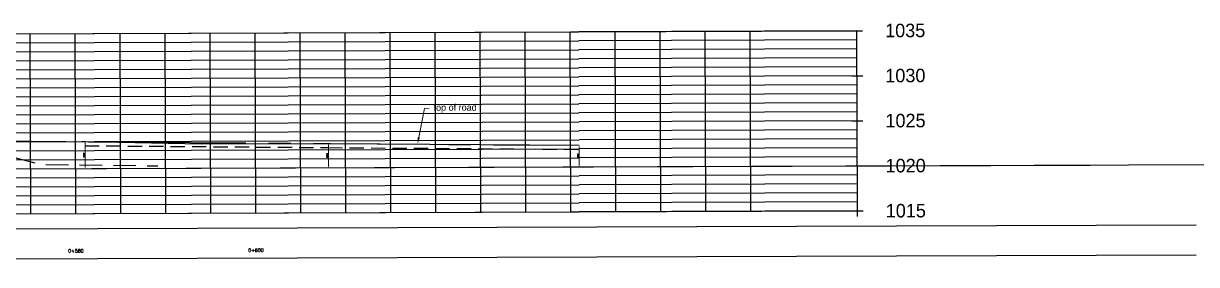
# Model space of a CAD drawing. Header units: metres. Extents: x -16741 to 19994, y 5629700 to 5668838.
# Drawn here: x 16751.8 to 16882.1, y 5649013 to 5649039.8 of the extents above; entities that cross this region are included whole.
import ezdxf
from ezdxf import colors
from ezdxf.entities.mleader import LeaderData, LeaderLine
from ezdxf.math import Vec2, Vec3

# ---------------------------------------------------------------- set-up
doc = ezdxf.new("R2010")
doc.units = ezdxf.units.M
for name, pattern in [('CENTER', [2, 1.25, -0.25, 0.25, -0.25]), ('DASHED', [0.75, 0.5, -0.25]), ('HIDDEN2', [4.7625, 3.175, -1.5875])]:
    doc.linetypes.add(name, pattern=pattern)
for name, color, linetype in [('C-ROAD-PROF-GRID-MAJR', 253, 'Continuous'), ('C-ROAD-PROF-GRID-MINR', 253, 'Continuous'), ('C-ROAD-PROF-TEXT', 11, 'Continuous'), ('C-ROAD-PROF-TTLB', 5, 'Continuous'), ('S-BR-DECK-HDD', 11, 'HIDDEN2'), ('S-BR-DIM', 1, 'Continuous'), ('S-BR-EX-GROUND', 8, 'Continuous')]:
    doc.layers.add(name, color=color, linetype=linetype)
doc.layers.add('S-BR-ELEVATIONS-NPLOT', color=8, linetype='Continuous', plot=False)
doc.layers.add('S-BR-NPLOT', color=250, linetype='Continuous', plot=False)
doc.styles.add('AT Text Standard', font='simplex.shx', dxfattribs={"oblique": 1e-05, "height": 3})
doc.styles.add('AT_Font_Prop_3.0', font='font005.shx', dxfattribs={"height": 3})
doc.styles.add('G-AN-TXT', font='font005.shx', dxfattribs={"height": 0.003})
doc.dimstyles.new('AT Dim Standard (Millimeters)', dxfattribs={"dimtxt": 3, "dimasz": 3, "dimexe": 1.5, "dimexo": 1.5, "dimgap": 1, "dimtad": 1, "dimdec": 0, "dimlfac": 1000, "dimzin": 0, "dimdsep": 46, "dimtxsty": 'AT Text Standard', "dimcen": -1.5, "dimclrd": 256, "dimclre": 256, "dimclrt": 7, "dimaunit": 1, "dimadec": 3, "dimazin": 0, "dimtfac": 1, "dimtdec": 0, "dimtmove": 0, "dimatfit": 3, "dimfxl": 1, "dimtfill": 1, "dimtolj": 1, "dimtzin": 0, "dimlwd": 15, "dimlwe": 15, "dimarcsym": 0})

# ---------------------------------------------------------------- blocks, each defined once
blk = doc.blocks.new('*D50')
at = {"layer": 'Defpoints', "color": 0, "lineweight": 30}
for p in [(16758.66, 5649026.67, 1022.99), (16758.67, 5649023.68), (16758.67, 5649023.68)]:
    blk.add_point(p, dxfattribs=at)
at = {"layer": 'S-BR-NPLOT', "lineweight": 15}
blk.add_line((16758.66, 5649026.52), (16758.67, 5649023.83), dxfattribs=at)
at = {"layer": 'S-BR-NPLOT', "lineweight": 30}
for points in [[(16758.63, 5649026.52), (16758.68, 5649026.52), (16758.66, 5649026.67)], [(16758.64, 5649023.83), (16758.69, 5649023.83), (16758.67, 5649023.68)]]:
    blk.add_solid(points, dxfattribs=at)
at = {"layer": 'S-BR-NPLOT', "color": 8, "insert": (16758.54, 5649025.17), "char_height": 0.15, "attachment_point": 5, "rotation": 90.1985, "style": 'AT Text Standard', "bg_fill": 3, "box_fill_scale": 1.1, "bg_fill_color": 256, "bg_fill_true_color": 13158600, "bg_fill_transparency": 0}
blk.add_mtext('\\A1;2987', dxfattribs=at)
blk = doc.blocks.new('*D51')
at = {"layer": 'Defpoints', "color": 0, "lineweight": 30}
for p in [(16785.68, 5649026.46), (16785.69, 5649023.77), (16785.69, 5649023.77)]:
    blk.add_point(p, dxfattribs=at)
at = {"layer": 'S-BR-NPLOT', "lineweight": 15}
for p, q in [((16785.68, 5649026.31), (16785.69, 5649023.92)), ((16785.76, 5649026.46), (16785.76, 5649026.46))]:
    blk.add_line(p, q, dxfattribs=at)
at = {"layer": 'S-BR-NPLOT', "lineweight": 30}
for points in [[(16785.66, 5649026.31), (16785.71, 5649026.31), (16785.68, 5649026.46)], [(16785.67, 5649023.92), (16785.72, 5649023.92), (16785.69, 5649023.77)]]:
    blk.add_solid(points, dxfattribs=at)
at = {"layer": 'S-BR-NPLOT', "color": 8, "insert": (16785.56, 5649025.12), "char_height": 0.15, "attachment_point": 5, "rotation": 90.1985, "style": 'AT Text Standard', "bg_fill": 3, "box_fill_scale": 1.1, "bg_fill_color": 256, "bg_fill_true_color": 13158600, "bg_fill_transparency": 0}
blk.add_mtext('\\A1;2683', dxfattribs=at)
blk = doc.blocks.new('*D52')
at = {"layer": 'Defpoints', "color": 0, "lineweight": 30}
for p in [(16813.53, 5649026.26), (16813.54, 5649023.87), (16813.54, 5649023.87)]:
    blk.add_point(p, dxfattribs=at)
at = {"layer": 'S-BR-NPLOT', "lineweight": 15}
for p, q in [((16813.46, 5649026.26), (16813.45, 5649026.26)), ((16813.53, 5649026.11), (16813.54, 5649024.02)), ((16813.46, 5649023.87), (16813.46, 5649023.87))]:
    blk.add_line(p, q, dxfattribs=at)
at = {"layer": 'S-BR-NPLOT', "lineweight": 30}
for points in [[(16813.5, 5649026.11), (16813.55, 5649026.11), (16813.53, 5649026.26)], [(16813.51, 5649024.02), (16813.56, 5649024.02), (16813.54, 5649023.87)]]:
    blk.add_solid(points, dxfattribs=at)
at = {"layer": 'S-BR-NPLOT', "color": 8, "insert": (16813.41, 5649025.07), "char_height": 0.15, "attachment_point": 5, "rotation": 90.1985, "style": 'AT Text Standard', "bg_fill": 3, "box_fill_scale": 1.1, "bg_fill_color": 256, "bg_fill_true_color": 13158600, "bg_fill_transparency": 0}
blk.add_mtext('\\A1;2392', dxfattribs=at)

msp = doc.modelspace()

# ---------------------------------------------------------------- linework, layer by layer
at = {"color": 1, "linetype": 'CENTER', "ltscale": 10, "flags": 128}
msp.add_lwpolyline([(16744.0155, 5649026.7984), (16758.6285, 5649026.6681), (16785.6534, 5649026.457), (16813.5287, 5649026.2625)], dxfattribs=at)
at = {"layer": 'C-ROAD-PROF-GRID-MAJR', "color": 8, "linetype": 'Continuous', "lineweight": -3}
for p, q in [((16624.399, 5649038.2155), (16813.485, 5649038.8705)), ((16762.6132, 5649018.6941), (16762.5439, 5649038.694)), ((16782.6131, 5649018.7634), (16782.5438, 5649038.7633)), ((16802.613, 5649018.8327), (16802.5437, 5649038.8326)), ((16844.3977, 5649038.9775), (16813.485, 5649038.8705)), ((16822.6129, 5649018.902), (16822.5436, 5649038.9018)), ((16844.467, 5649018.9777), (16844.3977, 5649038.9775)), ((16624.4163, 5649033.2155), (16813.5023, 5649033.8705)), ((16844.415, 5649033.9776), (16813.5023, 5649033.8705)), ((16624.4336, 5649028.2155), (16813.5196, 5649028.8705)), ((16844.4323, 5649028.9776), (16813.5196, 5649028.8705)), ((16844.467, 5649018.9777), (16813.5543, 5649018.8706)), ((16624.4683, 5649018.2156), (16813.5543, 5649018.8706))]:
    msp.add_line(p, q, dxfattribs=at)
msp.add_lwpolyline([(16604.4511, 5649023.1463), (16624.451, 5649023.2156), (16813.537, 5649023.8706), (16844.4496, 5649023.9776)], dxfattribs=at)
at = {"layer": 'C-ROAD-PROF-GRID-MINR', "color": 8, "linetype": 'Continuous', "lineweight": -3}
for p, q in [((16752.6133, 5649018.6595), (16752.544, 5649038.6594)), ((16757.6132, 5649018.6768), (16757.544, 5649038.6767)), ((16767.6132, 5649018.7114), (16767.5439, 5649038.7113)), ((16772.6132, 5649018.7288), (16772.5439, 5649038.7286)), ((16777.6131, 5649018.7461), (16777.5438, 5649038.746)), ((16787.6131, 5649018.7807), (16787.5438, 5649038.7806)), ((16792.613, 5649018.798), (16792.5438, 5649038.7979)), ((16797.613, 5649018.8154), (16797.5437, 5649038.8152)), ((16807.6129, 5649018.85), (16807.5437, 5649038.8499)), ((16812.6129, 5649018.8673), (16812.5436, 5649038.8672)), ((16817.6129, 5649018.8846), (16817.5436, 5649038.8845)), ((16827.6128, 5649018.9193), (16827.5435, 5649038.9192)), ((16832.6128, 5649018.9366), (16832.5435, 5649038.9365)), ((16624.4025, 5649037.2155), (16813.4885, 5649037.8705)), ((16844.4012, 5649037.9776), (16813.4885, 5649037.8705)), ((16624.4059, 5649036.2155), (16813.4919, 5649036.8705)), ((16844.4046, 5649036.9776), (16813.4919, 5649036.8705)), ((16844.4081, 5649035.9776), (16813.4954, 5649035.8705)), ((16624.4094, 5649035.2155), (16813.4954, 5649035.8705)), ((16624.4129, 5649034.2155), (16813.4989, 5649034.8705)), ((16844.4115, 5649034.9776), (16813.4989, 5649034.8705)), ((16624.4198, 5649032.2155), (16813.5058, 5649032.8705)), ((16844.4185, 5649032.9776), (16813.5058, 5649032.8705)), ((16624.4233, 5649031.2155), (16813.5093, 5649031.8705)), ((16624.4267, 5649030.2155), (16813.5127, 5649030.8705)), ((16844.4219, 5649031.9776), (16813.5093, 5649031.8705)), ((16844.4254, 5649030.9776), (16813.5127, 5649030.8705)), ((16624.4302, 5649029.2155), (16813.5162, 5649029.8705)), ((16844.4289, 5649029.9776), (16813.5162, 5649029.8705)), ((16624.4371, 5649027.2155), (16813.5231, 5649027.8705)), ((16624.4406, 5649026.2155), (16813.5266, 5649026.8705)), ((16844.4358, 5649027.9776), (16813.5231, 5649027.8705)), ((16844.4393, 5649026.9776), (16813.5266, 5649026.8705)), ((16624.444, 5649025.2155), (16813.53, 5649025.8705)), ((16844.4427, 5649025.9776), (16813.53, 5649025.8705)), ((16624.4475, 5649024.2155), (16813.5335, 5649024.8705)), ((16844.4462, 5649024.9776), (16813.5335, 5649024.8705)), ((16624.4544, 5649022.2156), (16813.5404, 5649022.8706)), ((16844.4531, 5649022.9776), (16813.5404, 5649022.8706)), ((16624.4579, 5649021.2156), (16813.5439, 5649021.8706)), ((16844.4566, 5649021.9776), (16813.5439, 5649021.8706)), ((16624.4614, 5649020.2156), (16813.5474, 5649020.8706)), ((16844.46, 5649020.9777), (16813.5474, 5649020.8706)), ((16624.4648, 5649019.2156), (16813.5508, 5649019.8706)), ((16844.4635, 5649019.9777), (16813.5508, 5649019.8706))]:
    msp.add_line(p, q, dxfattribs=at)
at = {"layer": 'C-ROAD-PROF-TEXT', "color": 11, "linetype": 'Continuous', "lineweight": -3}
for p, q in [((16843.7727, 5649038.9754), (16845.0227, 5649038.9797)), ((16843.79, 5649033.9754), (16845.04, 5649033.9797)), ((16843.8073, 5649028.9754), (16845.0573, 5649028.9798)), ((16843.8247, 5649023.9755), (16845.0746, 5649023.9798)), ((16843.842, 5649018.9755), (16845.092, 5649018.9798)), ((16844.4691, 5649018.3527), (16844.4648, 5649019.6027))]:
    msp.add_line(p, q, dxfattribs=at)
at = {"layer": 'C-ROAD-PROF-TTLB', "color": 5, "linetype": 'Continuous', "lineweight": -3}
for p, q in [((16604.3991, 5649038.1462), (16844.3977, 5649038.9775)), ((16844.467, 5649018.9777), (16844.3977, 5649038.9775)), ((16604.4684, 5649018.1463), (16844.467, 5649018.9777))]:
    msp.add_line(p, q, dxfattribs=at)
at = {"layer": 'S-BR-DECK-HDD', "ltscale": 0.5}
for p, q in [((16758.6247, 5649026.2161), (16785.6499, 5649026.005)), ((16785.6499, 5649026.005), (16813.5255, 5649025.8106))]:
    msp.add_line(p, q, dxfattribs=at)
at = {"layer": 'S-BR-EX-GROUND', "linetype": 'DASHED', "lineweight": -3, "ltscale": 5, "flags": 128}
msp.add_lwpolyline([(16624.4408, 5649026.1545), (16639.7864, 5649025.758), (16639.787, 5649025.7576), (16679.2595, 5649026.3322), (16685.0049, 5649026.2679), (16695.8967, 5649026.3044), (16700.4298, 5649026.342), (16705.1123, 5649024.9766), (16705.2149, 5649024.9735), (16705.5781, 5649024.8069), (16707.1448, 5649024.0364), (16707.5864, 5649023.8664), (16709.4581, 5649023.2344), (16709.9254, 5649023.221), (16714.2768, 5649023.0597), (16714.6421, 5649023.07), (16716.973, 5649023.0121), (16717.1554, 5649023.0157), (16717.2839, 5649023.0232), (16720.7376, 5649023.3996), (16720.8378, 5649023.4427), (16722.3949, 5649023.9584), (16722.472, 5649023.9831), (16724.0567, 5649024.782), (16724.5848, 5649024.7789), (16724.6315, 5649024.8002), (16724.7098, 5649024.7991), (16729.9083, 5649026.4791), (16733.5726, 5649026.5742), (16733.8648, 5649026.5505), (16736.9661, 5649026.3624), (16744.0179, 5649026.1037), (16744.1888, 5649026.095), (16745.7518, 5649025.8219), (16746.9471, 5649025.8885), (16753.84, 5649024.1373), (16766.7183, 5649023.9812)], dxfattribs=at)
at = {"layer": 'S-BR-NPLOT'}
for p, q in [((16561.7862, 5649022.9985), (16898.6235, 5649024.1653)), ((16571.0588, 5649016.3606), (16882.0788, 5649017.4379)), ((16571.0704, 5649013.0306), (16882.0903, 5649014.108))]:
    msp.add_line(p, q, dxfattribs=at)
at = {"layer": 'S-BR-NPLOT', "linetype": 'Continuous', "lineweight": -3}
msp.add_lwpolyline([(16748.5475, 5649026.646), (16758.277, 5649026.6717), (16758.655, 5649026.6678), (16771.5722, 5649026.4267), (16785.4686, 5649026.4586), (16785.6825, 5649026.4568), (16785.8984, 5649026.4553), (16813.5287, 5649026.2625)], dxfattribs=at)

# ---------------------------------------------------------------- texts
at = {"layer": 'C-ROAD-PROF-TEXT', "color": 11, "linetype": 'Continuous', "lineweight": -3, "char_height": 1.5, "attachment_point": 4, "rotation": 0.198474, "style": 'G-AN-TXT'}
for s, insert in [('{\\C256;1035}', (16847.5227, 5649038.9884)), ('{\\C256;1030}', (16847.54, 5649033.9884)), ('{\\C256;1025}', (16847.5573, 5649028.9884)), ('{\\C256;1020}', (16847.5746, 5649023.9885)), ('{\\C256;1015}', (16847.5919, 5649018.9885))]:
    msp.add_mtext(s, dxfattribs=dict(at, insert=insert))
at = {"layer": 'S-BR-DIM', "color": 2, "char_height": 0.375, "width": 2.17658, "attachment_point": 5, "rotation": 0.198474, "style": 'AT Text Standard'}
for s, insert in [('\\A1;0+580', (16757.6297, 5649014.5435)), ('\\A1;0+600', (16777.6296, 5649014.6128))]:
    msp.add_mtext(s, dxfattribs=dict(at, insert=insert))

# ---------------------------------------------------------------- leaders
ml = msp.add_multileader_mtext('Standard')
ml.set_content('top of road', color=2, style='AT_Font_Prop_3.0')
ml.set_leader_properties(color=256, linetype='ByLayer', lineweight=15)
ml.build(insert=Vec2(0, 0))
ml.multileader.update_dxf_attribs({"dogleg_length": 2, "arrow_head_size": 0.75, "scale": 0.25})
ctx = ml.context
ctx.base_point, ctx.scale, ctx.char_height, ctx.arrow_head_size, ctx.landing_gap_size, ctx.plane_origin, ctx.plane_x_axis, ctx.plane_y_axis = Vec3(16796.8594, 5649030.3646), 0.25, 0.75, 0.75, 0.5, Vec3(16795.5758, 5649026.3878), Vec3(0.999994, 0.00346401), Vec3(-0.00346401, 0.999994)
notes = []
notes.append((ctx, [(0, (1, 1, 0), (16796.3594, 5649030.3629), (0.999994, 0.00346401), 0.5, [(0, [(16795.5758, 5649026.3878)], 0, [])])]))
ctx.mtext.insert, ctx.mtext.text_direction, ctx.mtext.rotation, ctx.mtext.flow_direction = Vec3(16797.3578, 5649030.8306), Vec3(0.999994, 0.00346401), 0.00346402, 5
for ctx, leaders in notes:
    for number, flags, end, landing, length, lines in leaders:
        leader = LeaderData()
        leader.index, (leader.has_last_leader_line, leader.has_dogleg_vector, leader.attachment_direction) = number, flags
        leader.last_leader_point, leader.dogleg_vector, leader.dogleg_length = Vec3(end), Vec3(landing), length
        for number, points, colour, breaks in lines:
            line = LeaderLine()
            line.index, line.vertices, line.color, line.breaks = number, Vec3.list(points), colors.encode_raw_color(colour), breaks
            leader.lines.append(line)
        ctx.leaders.append(leader)

# ---------------------------------------------------------------- next in the draw order: dimensions: what is measured, and where the dimension line sits
at = {"layer": 'S-BR-NPLOT'}
for base, p1, p2, picture, middle in [((16758.6686, 5649023.6805), (16758.6583, 5649026.6677, 1022.99), (16758.6686, 5649023.6805), '*D50', (16758.5384, 5649025.1737)), ((16785.6929, 5649023.7741), (16785.6825, 5649026.4568), (16785.6929, 5649023.7741), '*D51', (16785.5632, 5649025.115)), ((16813.537, 5649023.8706), (16813.53, 5649026.2625), (16813.5383, 5649023.8706), '*D52', (16813.4078, 5649025.0661))]:
    dim = msp.add_linear_dim(base=base, p1=p1, p2=p2, angle=90.198474, dimstyle='AT Dim Standard (Millimeters)', override={"dimclrt": 8}, dxfattribs=at)
    dim.commit()
    dim.dimension.update_dxf_attribs({"geometry": picture, "text_midpoint": middle})

# ---------------------------------------------------------------- next in the draw order: linework, layer by layer
at = {"layer": 'S-BR-ELEVATIONS-NPLOT'}
msp.add_line((16572.5792, 5649023.0359), (16870.2839, 5649024.0671), dxfattribs=at)

doc.saveas('drawing.dxf')
